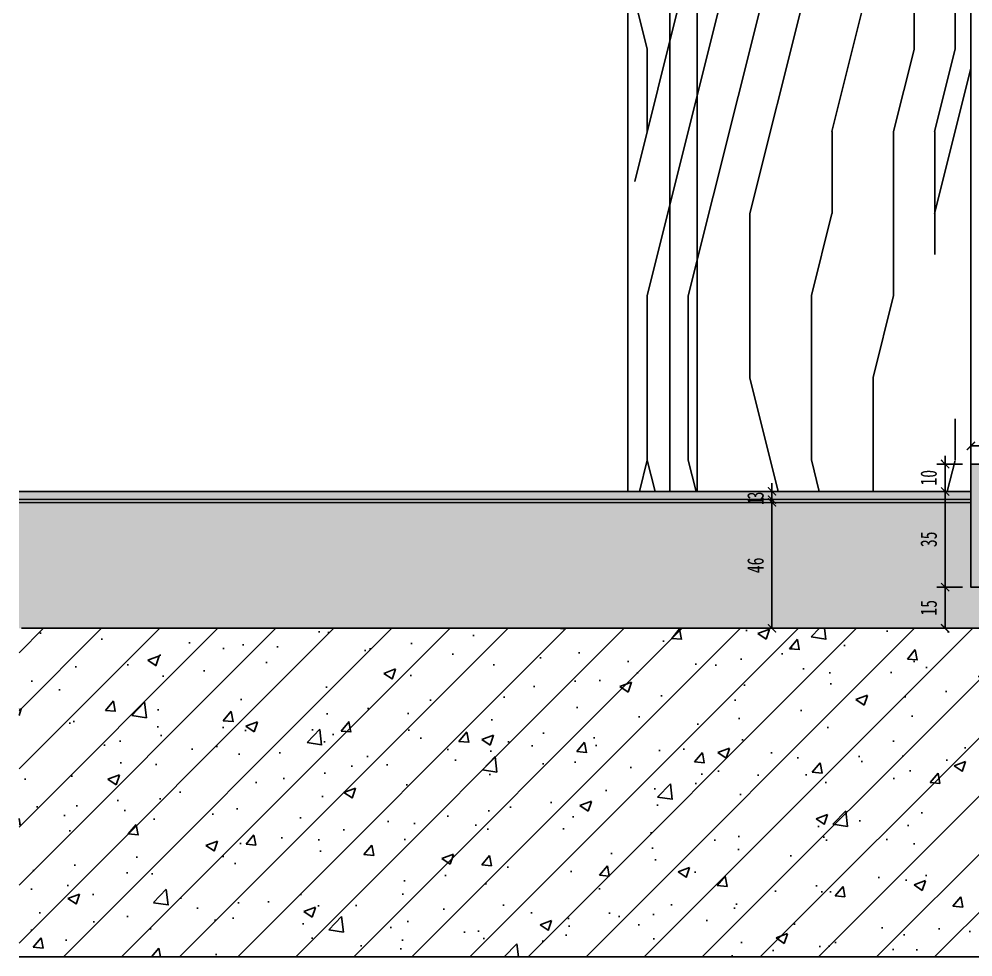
# Model space of a CAD drawing. Header units: millimetres. Extents: x 161920 to 181521, y -136232 to -127655.
# Drawn here: x 170913.2 to 171261.7, y -131011.3 to -130668.8 of the extents above; entities that cross this region are included whole.
import ezdxf

# ---------------------------------------------------------------- set-up
doc = ezdxf.new("R2010")
doc.units = ezdxf.units.MM
doc.header["$LTSCALE"] = 10
doc.header["$PDMODE"] = 3
for name, color, linetype in [('0-bh(填充)', 251, 'Continuous'), ('4-Wide(立面宽线)', 4, 'Continuous'), ('D-Detail(节点图层)', 134, 'Continuous'), ('D-造型细线', 146, 'Continuous'), ('E-楼板、墙体', 6, 'Continuous'), ('E-立面轮廓线', 4, 'Continuous')]:
    doc.layers.add(name, color=color, linetype=linetype)
doc.styles.add('DIM', font='SimSun.ttf', dxfattribs={"width": 0.7})
doc.dimstyles.new('3', dxfattribs={"dimscale": 3, "dimtxt": 2, "dimasz": 1, "dimexe": 1, "dimexo": 1, "dimgap": 1, "dimtad": 1, "dimdec": 0, "dimzin": 0, "dimdsep": 46, "dimtxsty": 'DIM', "dimblk": 'ARCHTICK', "dimcen": 0, "dimclrd": 5, "dimclre": 5, "dimclrt": 35, "dimadec": 0, "dimazin": 0, "dimtfac": 0.5, "dimtdec": 0, "dimtix": 1, "dimtmove": 2, "dimatfit": 2, "dimldrblk": 'A', "dimfxl": 0, "dimtolj": 1, "dimtzin": 0, "dimlwd": -1, "dimlwe": -1, "dimarcsym": 0})

# ---------------------------------------------------------------- blocks, each defined once
blk = doc.blocks.new('_ArchTick')
at = {"color": 0, "linetype": 'ByBlock', "const_width": 0.15}
blk.add_lwpolyline([(-0.5, -0.5), (0.5, 0.5)], dxfattribs=at)
blk = doc.blocks.new('*D164')
at = {"layer": '4-Wide(立面宽线)', "color": 5, "ltscale": 0.15}
for p, q in [((171195.17, -130845.29), (171185.27, -130845.29)), ((171188.27, -130891.29), (171188.27, -130845.29)), ((171195.17, -130891.29), (171185.27, -130891.29))]:
    blk.add_line(p, q, dxfattribs=at)
at = {"layer": 'Defpoints', "color": 0, "ltscale": 0.15}
for p in [(171188.27, -130845.29), (171198.17, -130845.29), (171198.17, -130891.29)]:
    blk.add_point(p, dxfattribs=at)
at = {"layer": '4-Wide(立面宽线)', "color": 5, "ltscale": 0.15, "xscale": 3, "yscale": 3, "zscale": 3}
for p, rotation in [((171188.27, -130845.29), 90), ((171188.27, -130891.29), 270)]:
    blk.add_blockref('_ArchTick', p, dxfattribs=dict(at, rotation=rotation))
at = {"layer": '4-Wide(立面宽线)', "color": 35, "ltscale": 0.15, "insert": (171182.27, -130868.29), "char_height": 6, "attachment_point": 5, "rotation": 90, "style": 'DIM'}
blk.add_mtext('\\A1;46', dxfattribs=at)
blk = doc.blocks.new('A')
for p, q in [((-1.44, 1.15), (-1.09, 1.44)), ((-1.09, 1.44), (0, 0)), ((-0.37, 0), (-2.13, 0)), ((-1.44, 1.15), (-0.37, 0)), ((-1.44, -1.15), (-0.37, 0)), ((-1.09, -1.44), (0, 0)), ((-1.44, -1.15), (-1.09, -1.44))]:
    blk.add_line(p, q)
for points in [[(-1.44, 1.15), (-1.09, 1.44), (-0.37, 0), (0, 0)], [(-1.44, -1.15), (-1.09, -1.44), (-0.37, 0), (0, 0)]]:
    blk.add_solid(points)
blk = doc.blocks.new('*D165')
at = {"layer": '4-Wide(立面宽线)', "color": 5, "ltscale": 0.15}
for p, q in [((171188.27, -130844.29), (171188.27, -130841.29)), ((171195.17, -130844.29), (171185.27, -130844.29)), ((171188.27, -130845.29), (171188.27, -130844.29)), ((171195.17, -130845.29), (171185.27, -130845.29)), ((171188.27, -130845.29), (171188.27, -130848.29))]:
    blk.add_line(p, q, dxfattribs=at)
at = {"layer": 'Defpoints', "color": 0, "ltscale": 0.15}
for p in [(171188.27, -130844.29), (171198.17, -130844.29), (171198.17, -130845.29)]:
    blk.add_point(p, dxfattribs=at)
at = {"layer": '4-Wide(立面宽线)', "color": 5, "ltscale": 0.15, "xscale": 3, "yscale": 3, "zscale": 3}
for p, rotation in [((171188.27, -130844.29), 270), ((171188.27, -130845.29), 90)]:
    blk.add_blockref('_ArchTick', p, dxfattribs=dict(at, rotation=rotation))
at = {"layer": '4-Wide(立面宽线)', "color": 35, "ltscale": 0.15, "insert": (171182.27, -130844.79), "char_height": 6, "attachment_point": 5, "rotation": 90, "style": 'DIM'}
blk.add_mtext('\\A1;1', dxfattribs=at)
blk = doc.blocks.new('*D166')
at = {"layer": '4-Wide(立面宽线)', "color": 5, "ltscale": 0.15}
for p, q in [((171195.81, -130841.29), (171185.27, -130841.29)), ((171188.27, -130841.29), (171188.27, -130838.29)), ((171188.27, -130844.29), (171188.27, -130841.29)), ((171195.17, -130844.29), (171185.27, -130844.29)), ((171188.27, -130844.29), (171188.27, -130847.29))]:
    blk.add_line(p, q, dxfattribs=at)
at = {"layer": 'Defpoints', "color": 0, "ltscale": 0.15}
for p in [(171188.27, -130841.29), (171198.81, -130841.29), (171198.17, -130844.29)]:
    blk.add_point(p, dxfattribs=at)
at = {"layer": '4-Wide(立面宽线)', "color": 5, "ltscale": 0.15, "xscale": 3, "yscale": 3, "zscale": 3}
for p, rotation in [((171188.27, -130841.29), 270), ((171188.27, -130844.29), 90)]:
    blk.add_blockref('_ArchTick', p, dxfattribs=dict(at, rotation=rotation))
at = {"layer": '4-Wide(立面宽线)', "color": 35, "ltscale": 0.15, "insert": (171182.27, -130842.79), "char_height": 6, "attachment_point": 5, "rotation": 90, "style": 'DIM'}
blk.add_mtext('\\A1;3', dxfattribs=at)
blk = doc.blocks.new('*D167')
at = {"layer": '4-Wide(立面宽线)', "color": 5, "ltscale": 0.15}
for p, q in [((171251.53, -130831.29), (171251.53, -130828.29)), ((171257.92, -130831.29), (171248.53, -130831.29)), ((171251.53, -130831.29), (171251.53, -130841.29)), ((171257.92, -130841.29), (171248.53, -130841.29)), ((171251.53, -130841.29), (171251.53, -130844.29))]:
    blk.add_line(p, q, dxfattribs=at)
at = {"layer": 'Defpoints', "color": 0, "ltscale": 0.15}
for p in [(171260.92, -130831.29, 0), (171251.53, -130841.29), (171260.92, -130841.29)]:
    blk.add_point(p, dxfattribs=at)
at = {"layer": '4-Wide(立面宽线)', "color": 5, "ltscale": 0.15, "xscale": 3, "yscale": 3, "zscale": 3}
for p, rotation in [((171251.53, -130831.29), 270), ((171251.53, -130841.29), 90)]:
    blk.add_blockref('_ArchTick', p, dxfattribs=dict(at, rotation=rotation))
at = {"layer": '4-Wide(立面宽线)', "color": 35, "ltscale": 0.15, "insert": (171245.53, -130836.29), "char_height": 6, "attachment_point": 5, "rotation": 90, "style": 'DIM'}
blk.add_mtext('\\A1;10', dxfattribs=at)
blk = doc.blocks.new('*D168')
at = {"layer": '4-Wide(立面宽线)', "color": 5, "ltscale": 0.15}
for p, q in [((171257.92, -130841.29), (171248.53, -130841.29)), ((171251.53, -130841.29), (171251.53, -130876.29)), ((171257.92, -130876.29), (171248.53, -130876.29))]:
    blk.add_line(p, q, dxfattribs=at)
at = {"layer": 'Defpoints', "color": 0, "ltscale": 0.15}
for p in [(171260.92, -130841.29), (171251.53, -130876.29), (171260.92, -130876.29)]:
    blk.add_point(p, dxfattribs=at)
at = {"layer": '4-Wide(立面宽线)', "color": 5, "ltscale": 0.15, "xscale": 3, "yscale": 3, "zscale": 3}
for p, rotation in [((171251.53, -130841.29), 90), ((171251.53, -130876.29), 270)]:
    blk.add_blockref('_ArchTick', p, dxfattribs=dict(at, rotation=rotation))
at = {"layer": '4-Wide(立面宽线)', "color": 35, "ltscale": 0.15, "insert": (171245.53, -130858.79), "char_height": 6, "attachment_point": 5, "rotation": 90, "style": 'DIM'}
blk.add_mtext('\\A1;35', dxfattribs=at)
blk = doc.blocks.new('*D169')
at = {"layer": '4-Wide(立面宽线)', "color": 5, "ltscale": 0.15}
for p, q in [((171257.92, -130876.29), (171248.53, -130876.29)), ((171251.53, -130876.29), (171251.53, -130891.29)), ((171260.65, -130891.29), (171248.53, -130891.29))]:
    blk.add_line(p, q, dxfattribs=at)
at = {"layer": 'Defpoints', "color": 0, "ltscale": 0.15}
for p in [(171260.92, -130876.29), (171251.53, -130891.29), (171263.65, -130891.29)]:
    blk.add_point(p, dxfattribs=at)
at = {"layer": '4-Wide(立面宽线)', "color": 5, "ltscale": 0.15, "xscale": 3, "yscale": 3, "zscale": 3}
for p, rotation in [((171251.53, -130876.29), 90), ((171251.53, -130891.29), 270)]:
    blk.add_blockref('_ArchTick', p, dxfattribs=dict(at, rotation=rotation))
at = {"layer": '4-Wide(立面宽线)', "color": 35, "ltscale": 0.15, "insert": (171245.53, -130883.79), "char_height": 6, "attachment_point": 5, "rotation": 90, "style": 'DIM'}
blk.add_mtext('\\A1;15', dxfattribs=at)
blk = doc.blocks.new('*D174')
at = {"layer": '4-Wide(立面宽线)', "color": 5, "ltscale": 0.15}
for p, q in [((171260.92, -130828.29), (171260.92, -130821.68)), ((171288.3, -130828.29), (171288.3, -130821.68)), ((171260.92, -130824.68), (171288.3, -130824.68))]:
    blk.add_line(p, q, dxfattribs=at)
at = {"layer": 'Defpoints', "color": 0, "ltscale": 0.15}
for p in [(171288.3, -130824.68), (171260.92, -130831.29, 0), (171288.3, -130831.29)]:
    blk.add_point(p, dxfattribs=at)
at = {"layer": '4-Wide(立面宽线)', "color": 5, "ltscale": 0.15, "xscale": 3, "yscale": 3, "zscale": 3, "rotation": 180}
blk.add_blockref('_ArchTick', (171260.92, -130824.68), dxfattribs=at)
at = {"layer": '4-Wide(立面宽线)', "color": 5, "ltscale": 0.15, "xscale": 3, "yscale": 3, "zscale": 3}
blk.add_blockref('_ArchTick', (171288.3, -130824.68), dxfattribs=at)
at = {"layer": '4-Wide(立面宽线)', "color": 35, "ltscale": 0.15, "insert": (171274.61, -130818.68), "char_height": 6, "attachment_point": 5, "style": 'DIM'}
blk.add_mtext('\\A1;27', dxfattribs=at)

msp = doc.modelspace()

# ---------------------------------------------------------------- hatches: boundary and pattern name
at = {"ltscale": 0.15}
h = msp.add_hatch(dxfattribs=at)
h.set_pattern_fill('AR-SAND', color=251, scale=0.1, style=0)
h.set_pattern_definition([(142.5, (213636.8466, -8610.772), (0.16000313, 4.89413237), [0, -3.8608, 0, -4.318, 0, -4.1275]), (172.5, (213636.8466, -8610.772), (-4.49523283, 7.168251), [0, -2.0828, 0, -3.4798, 0, -1.3335]), (212.5, (213639.9708, -8610.772), (-7.9099237, 0.01437185), [0, -1.27, 0, -4.572, 0, -5.969]), (222.5, (213639.971, -8610.772), (-7.63556452, 2.22929323), [0, -0.635, 0, -2.9972, 0, -3.429])])
h.paths.add_polyline_path([(170913.23, -130845.29), (171260.92, -130845.29), (171260.92, -130876.29), (171360.92, -130876.29), (171360.92, -130861.29), (171510.88, -130861.29), (171510.88, -130891.29), (170913.23, -130891.29)])
at = {"layer": '0-bh(填充)'}
h = msp.add_hatch(dxfattribs=at)
h.set_pattern_fill('AR-CONC', color=250, scale=0.1, style=0)
h.set_pattern_definition([(130, (171412.123, -138286.841), (-18.218467, -1.59391), [1.905, -20.955]), (185, (171412.123, -138286.84), (3.524283, 19.105664), [1.524, -16.764]), (79.549, (171410.605, -138286.974), (-14.69425, 17.51167), [1.619, -17.809]), (133.8158, (171412.123, -138281.76), (-27.107904, -4.20423), [2.8575, -31.4325]), (83.3644, (171409.864, -138282.11), (-23.74042, 24.74256), [2.4285, -26.7135]), (188.816, (171412.123, -138281.76), (-23.74046, 24.74251), [2.286, -25.146]), (159, (171409.583, -138283.031), (-15.161488, -10.226552), [1.905, -20.955]), (214, (171409.583, -138283.03), (-6.180203, 18.418797), [1.524, -16.764]), (108.5486, (171408.32, -138283.883), (-21.34165, 8.192286), [1.619, -17.809]), (142.5, (171412.123, -138286.841), (-0.3088603, 8.455504), [0, -16.5608, 0, -17.018, 0, -16.8275]), (172.5, (171412.123, -138286.841), (-6.681966, 10.018057), [0, -9.7028, 0, -16.1798, 0, -6.4135]), (212.5, (171417.787, -138286.841), (-13.5590595, -0.5728744), [0, -6.35, 0, -19.812, 0, -26.289]), (222.5, (171420.327, -138286.841), (-14.812918, 2.54265), [0, -8.255, 0, -13.1572, 0, -18.669])])
h.paths.add_polyline_path([(170914.07, -130891.29), (170913.23, -130845.29), (171260.92, -130845.29), (171260.92, -130857.29), (171260.92, -130876.29), (171360.92, -130876.29), (171360.92, -130861.29), (171510.88, -130861.29), (171360.92, -130857.29), (171510.88, -130861.29), (171510.88, -130891.29), (171249.21, -130891.29), (171137.5, -130891.29)])
h = msp.add_hatch(dxfattribs=at)
h.set_pattern_fill('AN钢筋混凝土SC10', color=249, scale=6, style=0, pattern_type=2)
h.set_pattern_definition([(45, (99230.191, -116521.305), (-10.6066017, 10.6066017), []), (50, (99230.19, -116521.305), (43.035611, -3.765128), [4.5, -49.5]), (355, (99230.19, -116521.305), (-8.32508, 45.131528), [3.6, -39.6]), (100.4514, (99233.778, -116521.62), (34.710563, 41.366373), [3.824411, -42.068527]), (46.1842, (99230.19, -116509.305), (64.034463, -9.93114), [6.75, -74.25]), (96.6356, (99235.53, -116510.13), (56.07976, 58.44707), [5.73662, -63.10278]), (351.1842, (99230.19, -116509.305), (56.079717, 58.447116), [5.4, -59.4]), (21, (99236.19, -116512.305), (35.814423, -24.157133), [4.5, -49.5]), (326, (99236.19, -116512.305), (14.59892, 43.509003), [3.6, -39.6]), (71.4514, (99239.176, -116514.318), (50.413358, 19.35183), [3.824411, -42.068527]), (37.5, (99230.191, -116521.305), (0.7295913, 19.9736312), [0, -39.12, 0, -40.2, 0, -39.75]), (7.5, (99230.191, -116521.305), (15.784172, 23.664703), [0, -22.92, 0, -38.22, 0, -15.15]), (327.5, (99216.811, -116521.305), (32.029346, -1.3532923), [0, -15, 0, -46.8, 0, -62.1]), (317.5, (99210.811, -116521.305), (34.99117, 6.006299), [0, -19.5, 0, -31.08, 0, -44.1])])
h.paths.add_polyline_path([(170913.23, -130891.29), (170913.23, -131011.29), (171510.88, -131011.29), (171510.88, -130891.29)])
at = {"layer": 'D-Detail(节点图层)', "ltscale": 0.15}
h = msp.add_hatch(dxfattribs=at)
h.set_pattern_fill('木纹面5', color=251, scale=300, angle=90, style=0, pattern_type=2)
h.set_pattern_definition([(90, (0, 0), (-300, 2e-14), [60, -90, 30, -120]), (90, (-7.5, 210), (-300, 2e-14), [60, -240]), (90, (-22.5, 180), (-300, 2e-14), [30, -270]), (90, (-30, 15), (-300, 2e-14), [15, -210, 15, -60]), (90, (-45, 120), (-300, 2e-14), [60, -90, 15, -135]), (90, (-52.5, 45), (-300, 2e-14), [45, -255]), (90, (-60, 120), (-300, 2e-14), [90, -210]), (90, (-67.5, 30), (-300, 2e-14), [60, -240]), (90, (-75, 150), (-300, 2e-14), [150, -150]), (90, (-90, 60), (-300, 2e-14), [30, -90, 60, -120]), (90, (-97.5, 270), (-300, 2e-14), [60, -240]), (90, (-105, 210), (-300, 2e-14), [30, -270]), (90, (-112.5, 150), (-300, 2e-14), [30, -270]), (90, (-120, 7e-15), (-300, 2e-14), [60, -240]), (90, (-127.5, 150), (-300, 2e-14), [60, -240]), (90, (-142.5, 150), (-300, 2e-14), [60, -60, 60, -120]), (90, (-157.5, 90), (-300, 2e-14), [30, -150, 60, -60]), (90, (-165, 150), (-300, 2e-14), [90, -210]), (90, (-180, 150), (-300, 2e-14), [60, -240]), (90, (-187.5, 30), (-300, 2e-14), [90, -120, 30, -60]), (90, (-202.5, 30), (-300, 2e-14), [150, -150]), (90, (-210, 210), (-300, 2e-14), [30, -270]), (90, (-217.5, 120), (-300, 2e-14), [60, -240]), (90, (-225, 60), (-300, 2e-14), [30, -120, 30, -120]), (90, (-232.5, 30), (-300, 2e-14), [30, -90, 60, -120]), (90, (-240, 90), (-300, 2e-14), [30, -150, 30, -90]), (90, (-247.5, 150), (-300, 2e-14), [90, -210]), (90, (-262.5, 30), (-300, 2e-14), [60, -240]), (90, (-270, 180), (-300, 2e-14), [30, -270]), (90, (-277.5, 240), (-300, 2e-14), [30, -270]), (104.036243, (-22.5, 210), (1e-08, 300), [30.9, -1206.03166]), (104.036243, (-90, 240), (1e-08, 300), [30.9, -1206.03166]), (104.036243, (-270, 210), (1e-08, 300), [30.9, -1206.03166]), (104.036243, (-157.5, 120), (1e-08, 300), [30.9, -1206.03166]), (104.036243, (-202.5, 180), (1e-08, 300), [30.9, -1206.03166]), (104.036243, (-180, 210), (1e-08, 300), [30.9, -1206.03166]), (104.036243, (-232.5, 60), (1e-08, 300), [30.9, -1206.03166]), (104.036243, (-217.5, 180), (1e-08, 300), [30.9, -1206.03166]), (104.036243, (-105, 240), (1e-08, 300), [61.8, -1175.13166]), (104.036243, (-127.5, 210), (1e-08, 300), [61.8, -1175.13166]), (104.036243, (-142.5, 210), (1e-08, 300), [61.8, -1175.13166]), (255.963757, (-45, 120), (1e-08, -300), [30.9, -61.8, 30.9, -1113.33166]), (255.963757, (-90, 60), (1e-08, -300), [30.9, -1206.03166]), (255.963757, (-225, 60), (1e-08, -300), [61.8, -1175.13166]), (284.036243, (-7.5, 210), (-1e-08, -300), [30.9, -1206.03166]), (75.963757, (-7.5, 270), (-1e-08, 300), [30.9, -1206.03166]), (75.963757, (-112.5, 180), (-1e-08, 300), [30.9, -1206.03166]), (75.963757, (-165, 240), (-1e-08, 300), [30.9, -1206.03166]), (75.963757, (-187.5, 120), (-1e-08, 300), [30.9, -1206.03166]), (75.963757, (-225, 90), (-1e-08, 300), [30.9, -1206.03166]), (75.963757, (-240, 120), (-1e-08, 300), [30.9, -1206.03166]), (75.963757, (-187.5, 120), (-1e-08, 300), [30.9, -1206.03166]), (75.963757, (-232.5, 210), (-1e-08, 300), [123.6, -1113.33166]), (75.963757, (-30, 30), (-1e-08, 300), [123.6, -1113.33166]), (75.963757, (-52.5, 60), (-1e-08, 300), [123.6, -1113.33166]), (75.963757, (-67.5, 90), (-1e-08, 300), [30.9, -61.8, 61.8, -1082.43166]), (75.963757, (-90, 90), (-1e-08, 300), [61.8, -61.8, 61.8, -1051.53166]), (75.963757, (-120, 60), (-1e-08, 300), [123.6, -1113.33166]), (75.963757, (-142.5, 30), (-1e-08, 300), [123.6, -1113.33166]), (75.963757, (-157.5, 30), (-1e-08, 300), [123.6, -1113.33166]), (75.963757, (-247.5, 240), (-1e-08, 300), [30.9, -1206.03166]), (75.963768, (-277.5, 270), (-5.8e-05, 300), [61.8, -1175.13166]), (75.963768, (-262.5, 90), (-5.8e-05, 300), [61.8, -1175.13166]), (75.963758, (4e-15, 60), (-5e-06, 300), [123.6, -1113.33166]), (75.963758, (-210, 240), (-5e-06, 300), [92.7, -1144.23166]), (75.963758, (-187.5, 270), (-5e-06, 300), [185.4, -1051.53166])])
h.paths.add_polyline_path([(171135.61, -129138.79), (171735.61, -129138.79), (171735.61, -130143.79), (171135.61, -130143.79)])
h.paths.add_polyline_path([(171260.92, -130634.22), (171138.11, -130634.22), (171138.11, -130841.29), (171260.92, -130841.29)])
h = msp.add_hatch(color=251, dxfattribs=at)
h.paths.add_polyline_path([(171359.42, -130876.29), (171360.92, -130876.29), (171360.92, -130841.29), (171288.3, -130841.29), (171288.3, -130831.29), (171260.92, -130831.29), (171260.92, -130876.29)])
edge = h.paths.add_edge_path(flags=16)
edge.add_line((171262.42, -130832.79), (171262.42, -130874.79))
edge.add_line((171262.42, -130874.79), (171359.42, -130874.79))
edge.add_line((171359.42, -130874.79), (171359.42, -130842.79))
edge.add_line((171359.42, -130842.79), (171286.8, -130842.79))
edge.add_line((171286.8, -130842.79), (171286.8, -130832.79))
edge.add_line((171286.8, -130832.79), (171262.42, -130832.79))
edge.add_line((171262.42, -130832.79), (171262.42, -130874.79))
h.paths.add_polyline_path([(171286.8, -130842.79), (171286.8, -130832.79), (171262.42, -130832.79), (171262.42, -130874.79), (171359.42, -130874.79), (171359.42, -130842.79)], flags=0)
at = {"layer": 'D-造型细线'}
h = msp.add_hatch(dxfattribs=at)
h.set_pattern_fill('HONEY', color=8, scale=0.5, style=0)
h.set_pattern_definition([(0, (110658.569, -2605.0609), (1.190625, 0.6874075), [0.79375, -1.5875]), (120, (110658.569, -2605.0609), (-1.1906248578, 0.6874077464), [0.79375, -1.5875]), (60, (110658.569, -2605.0609), (1.422e-07, 1.3748152464), [-1.5875, 0.79375])])
h.paths.add_polyline_path([(171260.92, -130844.29), (171260.92, -130841.37), (170913.23, -130841.29), (170913.23, -130844.29)])

# ---------------------------------------------------------------- linework, layer by layer
at = {"color": 2, "elevation": 0}
msp.add_lwpolyline([(171359.42, -130876.29), (171359.42, -130876.29), (171360.92, -130876.29), (171360.92, -130841.29), (171288.3, -130841.29), (171288.3, -130831.29), (171260.92, -130831.29), (171260.92, -130876.29), (171359.42, -130876.29), (171359.42, -130876.29), (171359.42, -130876.29), (171359.42, -130876.29)], dxfattribs=at)
at = {"layer": 'D-Detail(节点图层)', "color": 4, "ltscale": 0.15}
msp.add_line((171135.61, -128738.29, 0), (171135.61, -130841.29, 0), dxfattribs=at)
at = {"layer": 'D-Detail(节点图层)', "color": 136, "ltscale": 0.15}
for p, q in [((171150.92, -128796.29, 0), (171150.92, -130841.29, 0)), ((171160.92, -128803.92), (171160.92, -130841.29)), ((171260.92, -128846.29), (171260.92, -130831.29, 0))]:
    msp.add_line(p, q, dxfattribs=at)
at = {"layer": 'D-造型细线'}
for p, q in [((171260.92, -130844.29), (170913.23, -130844.29)), ((171260.92, -130845.29), (170913.23, -130845.29))]:
    msp.add_line(p, q, dxfattribs=at)
at = {"layer": 'E-楼板、墙体'}
for p, q in [((171510.88, -130891.29), (170914.07, -130891.29)), ((170913.23, -131011.29), (171510.88, -131011.29))]:
    msp.add_line(p, q, dxfattribs=at)
at = {"layer": 'E-立面轮廓线'}
for p, q in [((171260.92, -130841.29), (170913.23, -130841.29)), ((170964, -130841.29), (171260.92, -130841.29))]:
    msp.add_line(p, q, dxfattribs=at)

# ---------------------------------------------------------------- dimensions: what is measured, and where the dimension line sits
at = {"layer": '4-Wide(立面宽线)', "color": 251, "ltscale": 0.15}
dim = msp.add_linear_dim(base=(171288.3, -130824.68), p1=(171260.92, -130831.29, 0), p2=(171288.3, -130831.29), dimstyle='3', dxfattribs=at)
dim.commit()
dim.dimension.update_dxf_attribs({"geometry": '*D174', "text_midpoint": (171274.61, -130818.68)})
for base, p1, p2, picture, middle in [((171251.53, -130841.29), (171260.92, -130831.29, 0), (171260.92, -130841.29), '*D167', (171245.53, -130836.29)), ((171188.27, -130844.29), (171198.17, -130845.29), (171198.17, -130844.29), '*D165', (171182.27, -130844.79)), ((171251.53, -130876.29), (171260.92, -130841.29), (171260.92, -130876.29), '*D168', (171245.53, -130858.79)), ((171188.27, -130845.29), (171198.17, -130891.29), (171198.17, -130845.29), '*D164', (171182.27, -130868.29)), ((171251.53, -130891.29), (171260.92, -130876.29), (171263.65, -130891.29), '*D169', (171245.53, -130883.79))]:
    dim = msp.add_linear_dim(base=base, p1=p1, p2=p2, angle=90, dimstyle='3', dxfattribs=at)
    dim.commit()
    dim.dimension.update_dxf_attribs({"geometry": picture, "text_midpoint": middle})
dim = msp.add_linear_dim(base=(171188.27, -130841.29), p1=(171198.17, -130844.29), p2=(171198.81, -130841.29), angle=90, dimstyle='3', dxfattribs=at)
dim.commit()
dim.dimension.update_dxf_attribs({"geometry": '*D166', "text_midpoint": (171182.27, -130842.79), "dimtype": 160})

doc.saveas('drawing.dxf')
